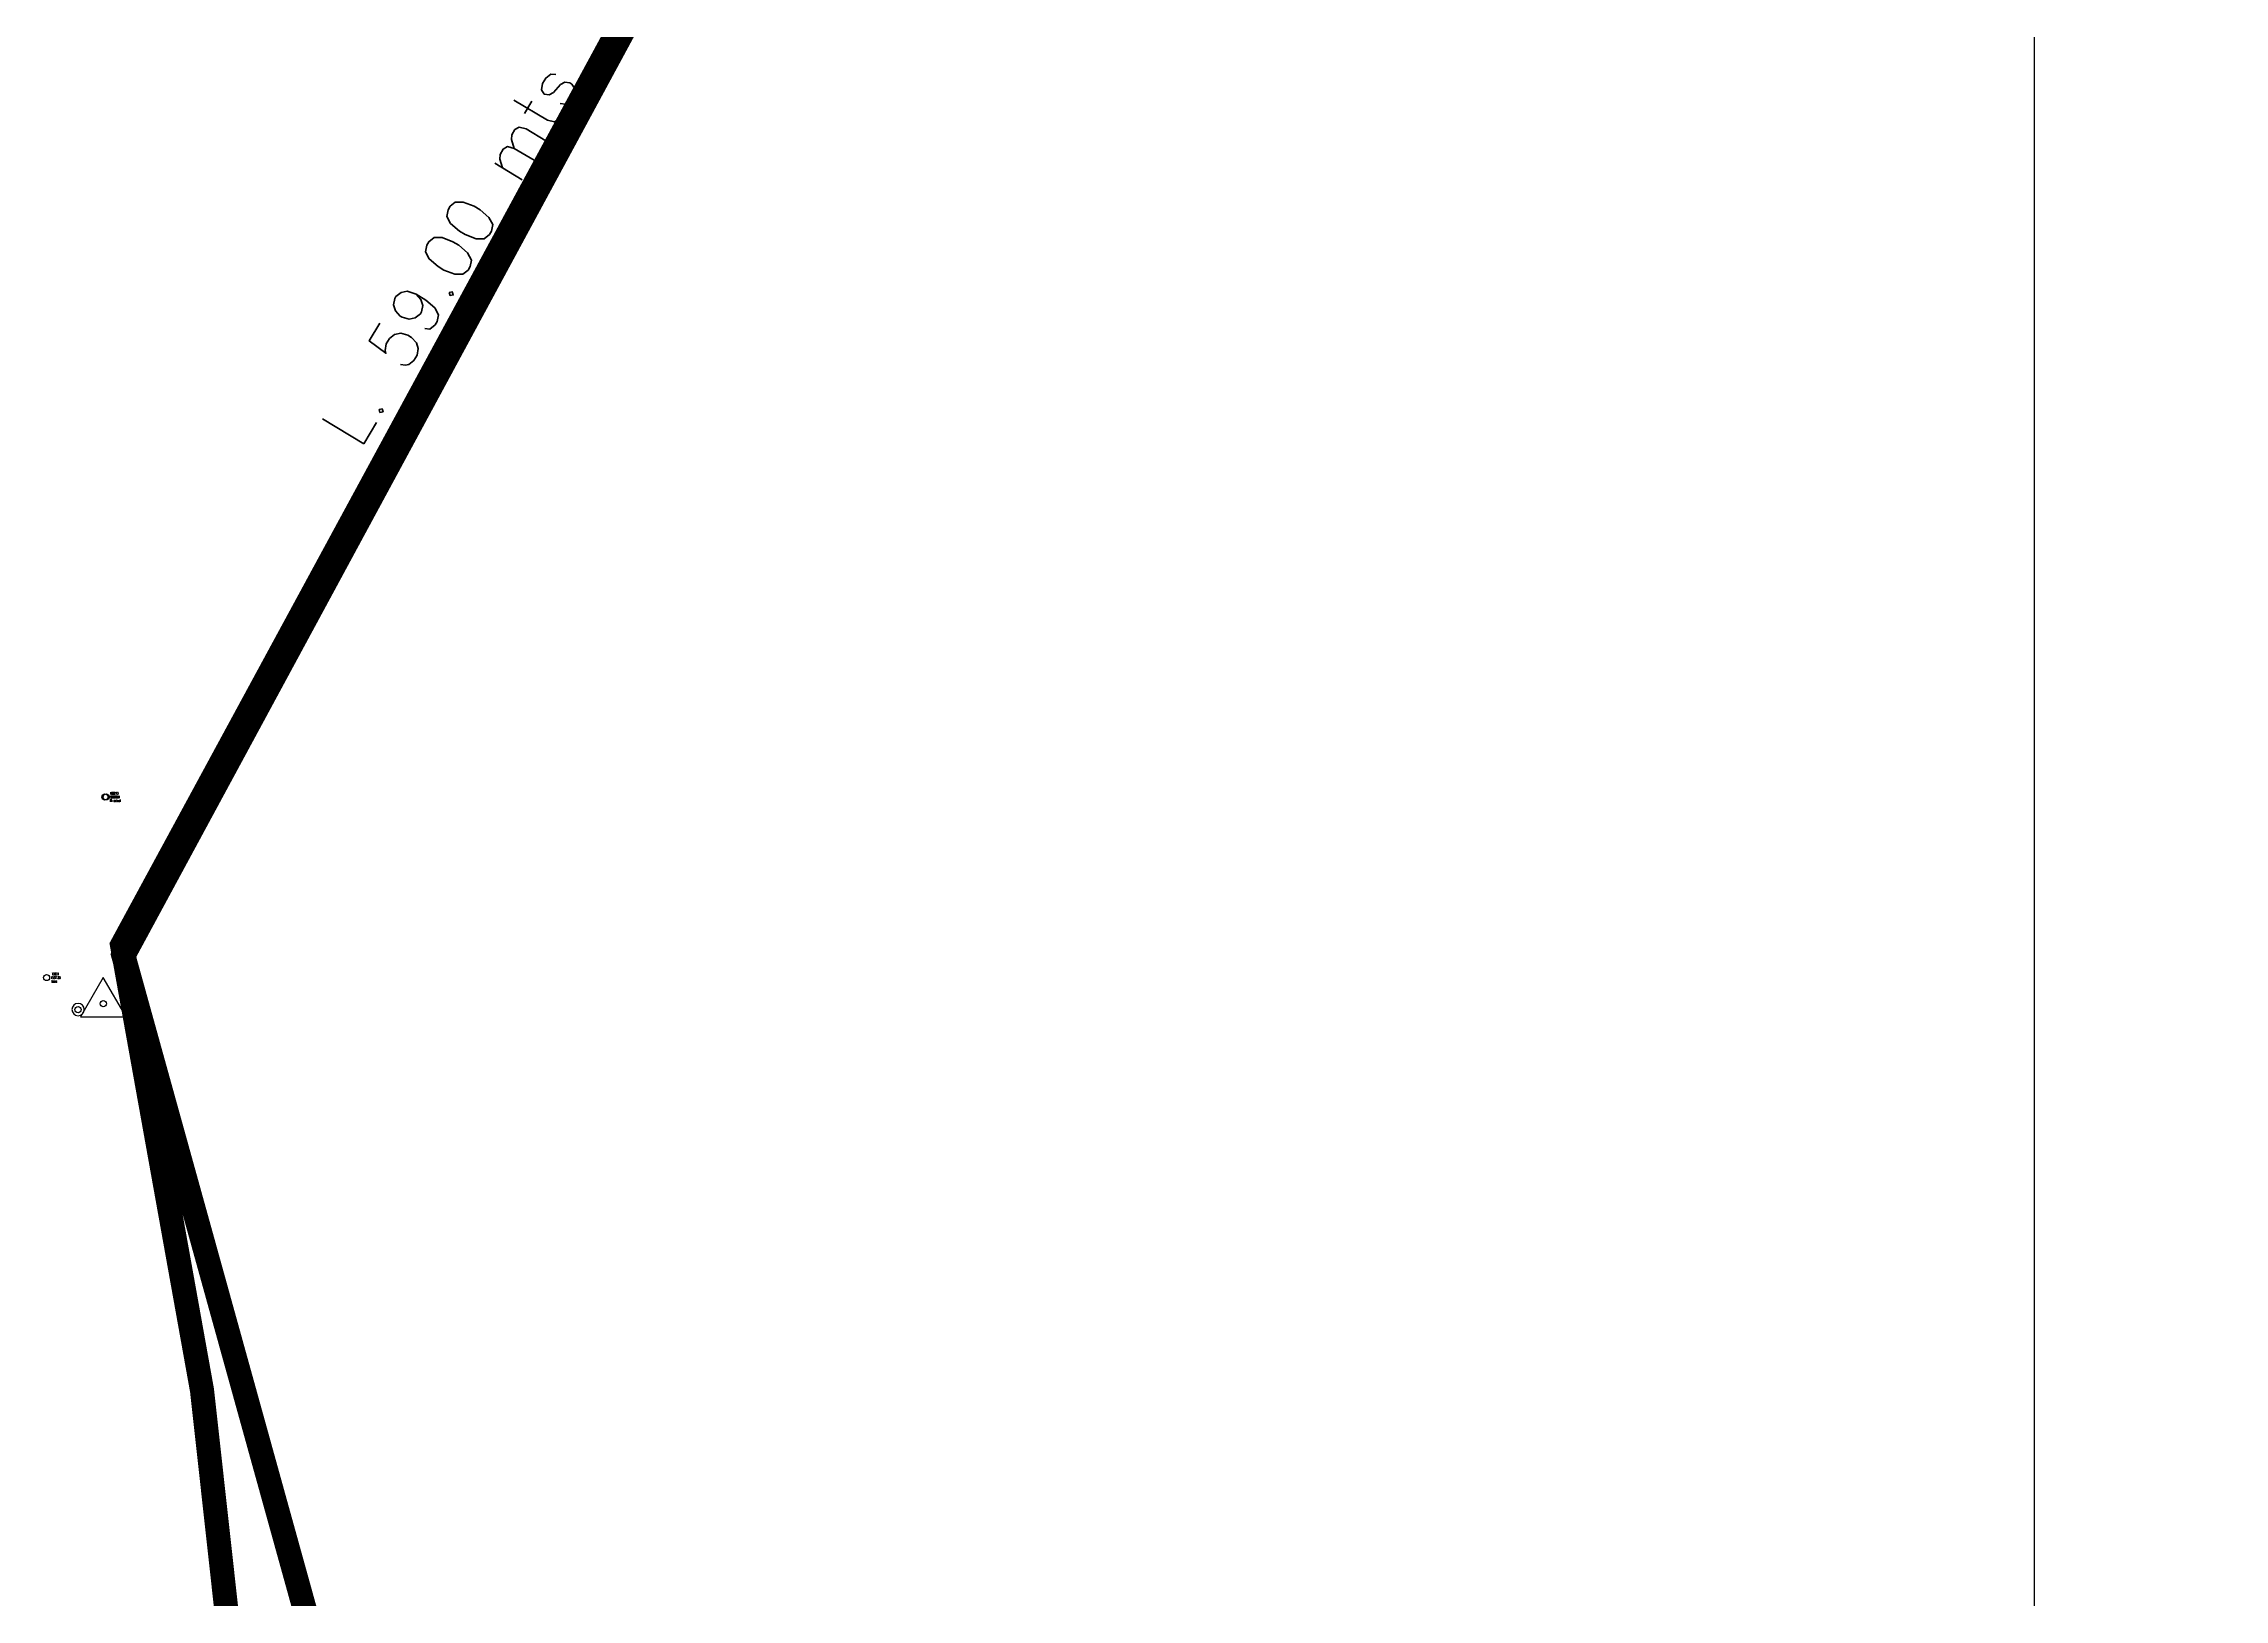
# Model space of a CAD drawing. Header units: metres. Extents: x 1097506 to 1098717, y 876450 to 877447.
# Drawn here: x 1097717.4 to 1097807.9, y 877127.9 to 877192.5 of the extents above; entities that cross this region are included whole.
import ezdxf

# ---------------------------------------------------------------- set-up
doc = ezdxf.new("R2010")
doc.units = ezdxf.units.M
doc.linetypes.add('DASHED2', pattern=[0.375, 0.25, -0.125])
for name, color, linetype in [('area', 6, 'Continuous'), ('COORD_LIN', 8, 'Continuous'), ('Mojon 1', 30, 'Continuous'), ('Puntos', 7, 'Continuous'), ('RECTIFIED_296', 7, 'Continuous'), ('Texto', 7, 'Continuous')]:
    doc.layers.add(name, color=color, linetype=linetype)
doc.styles.get("Standard").update_dxf_attribs({"font": 'simplex.shx', "width": 0.6})

# ---------------------------------------------------------------- blocks, each defined once
blk = doc.blocks.new('STA')
blk.add_lwpolyline([(0, 1), (-0.866, -0.5), (0.866, -0.5)], close=True)
blk.add_circle((0, 0), 0.118)

msp = doc.modelspace()

# ---------------------------------------------------------------- linework, layer by layer
at = {"layer": 'area', "color": 3, "linetype": 'DASHED2', "ltscale": 20, "const_width": 1, "elevation": 1569.486, "flags": 128}
msp.add_lwpolyline([(1098078.389, 877256.167), (1098170.441, 877207.768), (1098146.691, 877127.247), (1098134.479, 877064.423), (1098085.622, 877065.031), (1097920.236, 877125.226), (1097903.868, 877107.674), (1097888.325, 877095.088), (1097866.517, 877062.755), (1097845.312, 877004.494), (1097843.637, 876972.539), (1097836.8, 876952.682), (1097812.929, 876897.165), (1097757.071, 876906.012), (1097737.623, 876955.575), (1097729.91, 876971.069), (1097722.995, 876990.336), (1097720.716, 877003.302), (1097718.895, 877027.367), (1097720.823, 877056.049), (1097723.664, 877070.16), (1097726.398, 877081.286), (1097727.981, 877100.559), (1097723.99, 877136.607), (1097720.673, 877155.075), (1097745.001, 877199.948), (1097756.144, 877206.643), (1097781.008, 877214.245), (1097805.628, 877218.586), (1097913.29, 877249.457), (1097976.205, 877280.143), (1098031.743, 877218.462), (1098078.389, 877256.167)], close=True, dxfattribs=at)
at = {"layer": 'COORD_LIN'}
msp.add_line((1097800, 876660.723), (1097800, 877446.351), dxfattribs=at)
at = {"layer": 'Mojon 1'}
msp.add_circle((1097718.846, 877152.405, 2937.849), 0.13, dxfattribs=at)
for start, end in [(90, 270), (270, 90)]:
    msp.add_arc((1097718.846, 877152.405, 2937.849), 0.255, start, end, dxfattribs=at)
at = {"layer": 'Puntos'}
for centre in [(1097719.962, 877161.224, 1535.238), (1097720.012, 877161.228, 1535.241), (1097717.544, 877153.73, 1537.234)]:
    msp.add_circle(centre, 0.125, dxfattribs=at)
at = {"layer": 'RECTIFIED_296', "color": 6, "const_width": 1}
msp.add_lwpolyline([(1097810.251, 876898.446), (1097756.595, 876904.671), (1097720.542, 876998.663), (1097718.06, 877061.408), (1097729.748, 877081.876), (1097734.851, 877103.728), (1097720.727, 877154.648), (1097745.636, 877200.71), (1097774.31, 877210.464), (1097919.289, 877249.488)], dxfattribs=at)

# ---------------------------------------------------------------- block references
at = {"xscale": 1.093158106124324, "yscale": 1.093158106124324, "zscale": 1.093158106124324}
msp.add_blockref('STA', (1097719.895, 877152.646, 1542.164), dxfattribs=at)

# ---------------------------------------------------------------- texts
at = {"layer": 'Puntos', "char_height": 0.1}
for s, insert, attachment_point in [('lin actual', (1097720.164, 877161.124, 1535.238), 1), ('10011', (1097720.164, 877161.324, 1535.238), 7), ('1535.24', (1097720.337, 877161.224, 1535.238), 5), ('f', (1097720.214, 877161.128, 1535.241), 1), ('10010', (1097720.214, 877161.328, 1535.241), 7), ('1535.24', (1097720.387, 877161.228, 1535.241), 5), ('10001', (1097717.748, 877153.83, 1537.234), 7), ('1537.23', (1097717.919, 877153.73, 1537.234), 5), ('base', (1097717.748, 877153.63, 1537.234), 1)]:
    msp.add_mtext(s, dxfattribs=dict(at, insert=insert, attachment_point=attachment_point))
at = {"layer": 'Texto', "color": 7, "true_color": 0xf0f0f0}
msp.add_text('L. 59.00 mts', height=2, rotation=59.02539, dxfattribs=at).set_placement((1097730.527, 877175.588, 1421.201))

doc.saveas('drawing.dxf')
